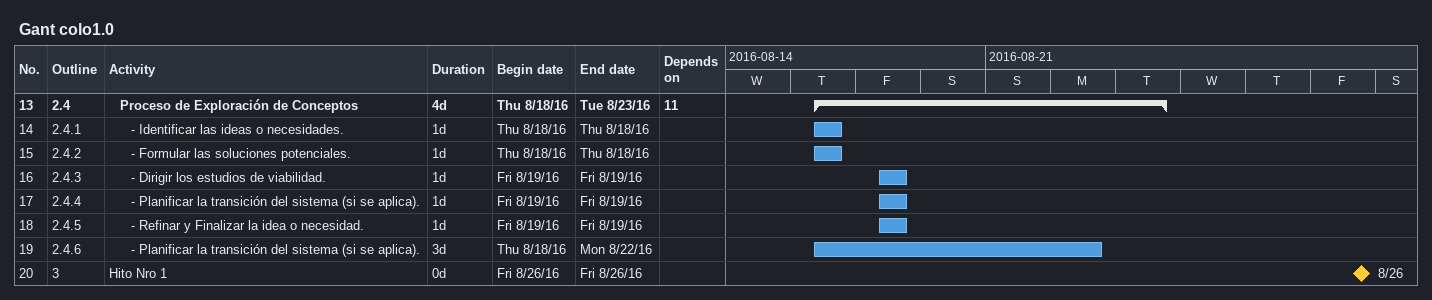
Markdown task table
Gant colo1.0

| ID | WBS | Task | Duration | Start | Finish | Predecessors |
|---|---|---|---|---|---|---|
| 13 | 2.4 | **Proceso de Exploración de Conceptos** | 4d | 2016-08-18 | 2016-08-23 | 11 |
| 14 | 2.4.1 | - Identificar las ideas o necesidades. | 1d | 2016-08-18 | 2016-08-18 |  |
| 15 | 2.4.2 | - Formular las soluciones potenciales. | 1d | 2016-08-18 | 2016-08-18 |  |
| 16 | 2.4.3 | - Dirigir los estudios de viabilidad. | 1d | 2016-08-19 | 2016-08-19 |  |
| 17 | 2.4.4 | - Planificar la transición del sistema (si se aplica). | 1d | 2016-08-19 | 2016-08-19 |  |
| 18 | 2.4.5 | - Refinar y Finalizar la idea o necesidad. | 1d | 2016-08-19 | 2016-08-19 |  |
| 19 | 2.4.6 | - Planificar la transición del sistema (si se aplica). | 3d | 2016-08-18 | 2016-08-22 |  |
| 20 | 3 | Hito Nro 1 | 0d | 2016-08-26 | 2016-08-26 |  |
